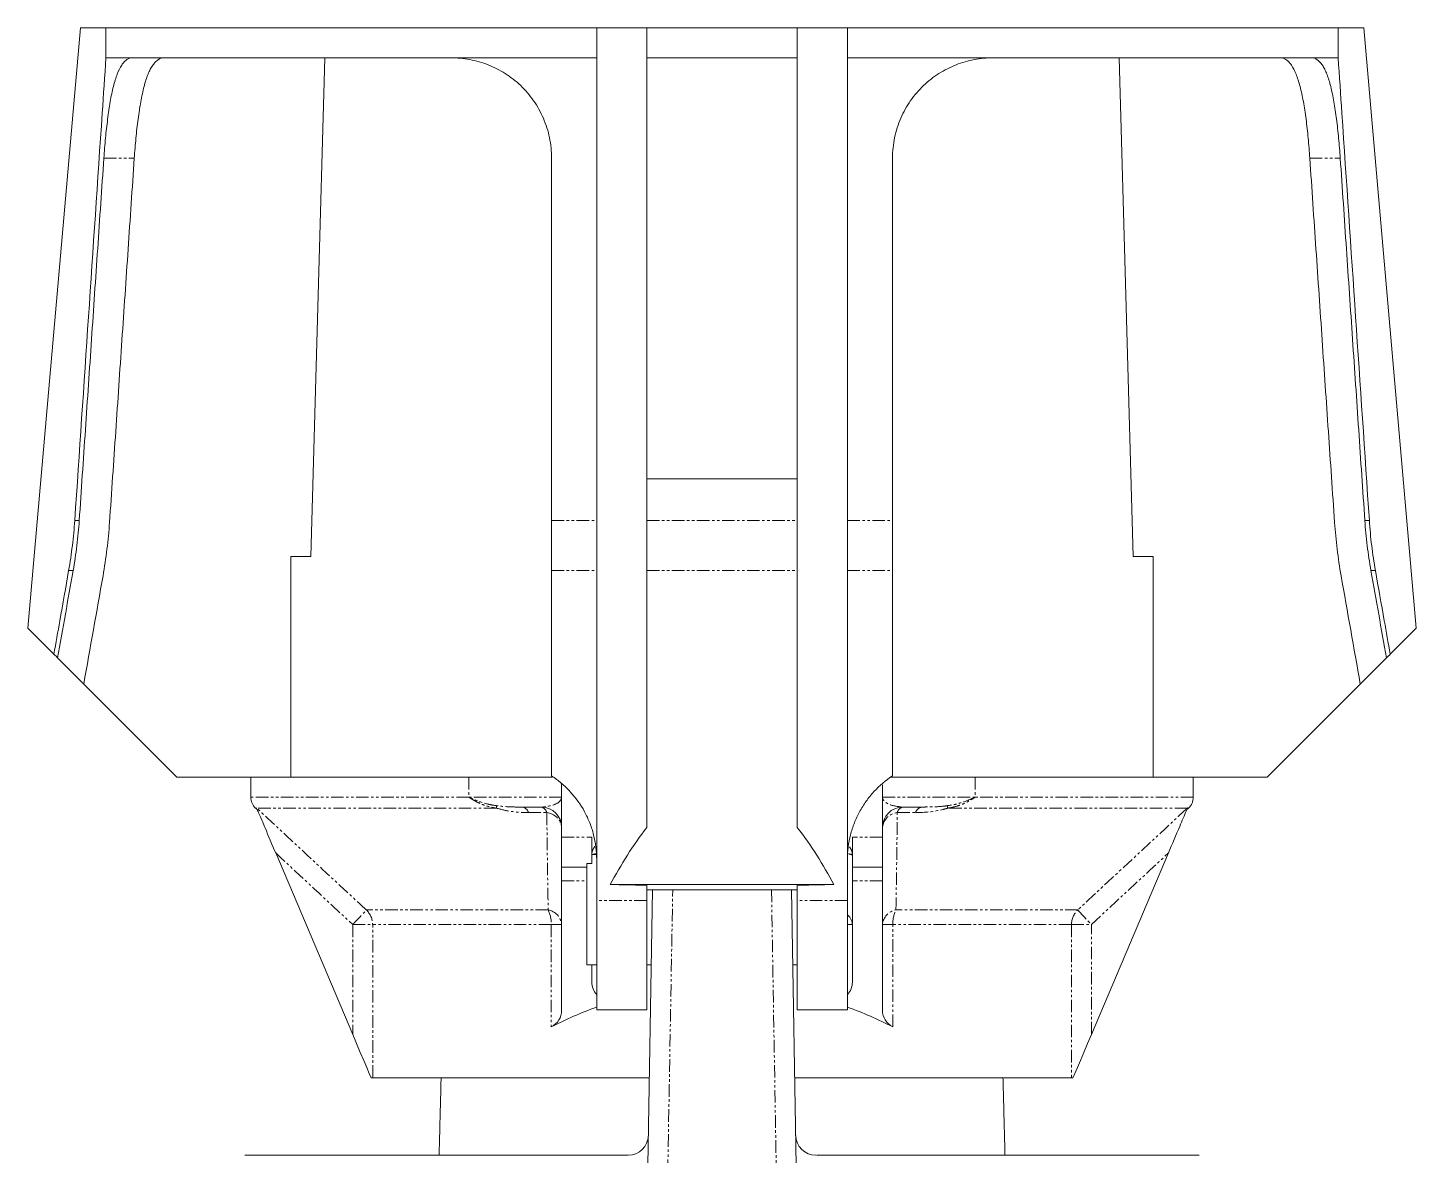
# Model space of a CAD drawing. Extents: x -6531732 to 89637, y -8915 to 32458.
# Drawn here: x 10577.7 to 10688.4, y 31340.9 to 31430.9 of the extents above; entities that cross this region are included whole.
import ezdxf

# ---------------------------------------------------------------- set-up
doc = ezdxf.new("R2010")
doc.units = 0
doc.linetypes.add('PHANTOM', pattern=[2.5, 1.25, -0.25, 0.25, -0.25, 0.25, -0.25])

# ---------------------------------------------------------------- blocks, each defined once
blk = doc.blocks.new('aaaqww')
at = {"color": 7, "linetype": 'Continuous', "lineweight": 5}
for p, q in [((-386886.53, 108546.11), (-386887.11, 108579.58)), ((-386872.11, 108579.58), (-386872.69, 108546.11)), ((-386927.21, 108572.61), (-386889.26, 108572.61)), ((-386889.26, 108572.61), (-386888.96, 108572.61)), ((-386870.2, 108572.61), (-386870.15, 108572.61)), ((-386870.15, 108572.61), (-386832.01, 108572.61)), ((-386914.61, 108564.88), (-386914.45, 108564.88)), ((-386886.86, 108564.88), (-386914.45, 108564.88)), ((-386844.77, 108564.88), (-386872.36, 108564.88)), ((-386844.77, 108564.88), (-386844.61, 108564.88)), ((-386916.44, 108560.56), (-386924.13, 108542.45)), ((-386842.77, 108560.56), (-386835.09, 108542.45)), ((-386895.61, 108558.16), (-386895.61, 108545.24)), ((-386892.11, 108558.11), (-386887.11, 108558.11)), ((-386892.11, 108547.2), (-386892.11, 108558.11)), ((-386887.11, 108558.11), (-386887.11, 108547.2)), ((-386872.11, 108558.11), (-386867.11, 108558.11)), ((-386872.11, 108547.2), (-386872.11, 108558.11)), ((-386867.11, 108558.11), (-386867.11, 108547.2)), ((-386863.61, 108558.16), (-386863.61, 108545.24)), ((-386892.61, 108555.34), (-386892.61, 108553.61)), ((-386866.61, 108555.34), (-386866.61, 108545.24)), ((-386893.11, 108543.49), (-386893.11, 108553.61)), ((-386892.11, 108547.2), (-386892.11, 108460.11)), ((-386887.11, 108547.2), (-386887.11, 108545.67)), ((-386872.11, 108547.2), (-386872.11, 108545.67)), ((-386867.11, 108547.2), (-386867.11, 108460.11)), ((-386895.61, 108545.24), (-386895.61, 108543.88)), ((-386890.77, 108545.59), (-386868.45, 108545.59)), ((-386887.11, 108546.11), (-386872.11, 108546.11)), ((-386866.61, 108545.24), (-386866.61, 108543.88)), ((-386863.61, 108545.24), (-386863.61, 108543.88)), ((-386895.61, 108543.88), (-386895.61, 108540.88)), ((-386895.61, 108543.88), (-386893.11, 108543.88)), ((-386863.61, 108543.88), (-386866.61, 108543.88)), ((-386866.61, 108543.88), (-386866.61, 108540.88)), ((-386863.61, 108543.88), (-386863.61, 108540.88)), ((-386892.61, 108543.49), (-386893.11, 108543.49)), ((-386892.61, 108543.49), (-386892.61, 108540.88)), ((-386895.61, 108540.88), (-386895.61, 108535.59)), ((-386887.11, 108539.89), (-386887.11, 108460.11)), ((-386872.11, 108539.89), (-386872.11, 108460.11)), ((-386863.61, 108540.88), (-386863.61, 108535.66)), ((-386897.61, 108537.88), (-386899.49, 108537.88)), ((-386861.61, 108537.88), (-386859.73, 108537.88)), ((-386933.99, 108534.88), (-386943.27, 108525.59)), ((-386933.99, 108534.88), (-386926.54, 108534.88)), ((-386904.86, 108534.88), (-386926.54, 108534.88)), ((-386922.61, 108534.88), (-386922.61, 108512.88)), ((-386896.54, 108534.88), (-386904.86, 108534.88)), ((-386854.36, 108534.88), (-386862.75, 108534.88)), ((-386832.68, 108534.88), (-386854.36, 108534.88)), ((-386836.61, 108512.88), (-386836.61, 108534.88)), ((-386832.68, 108534.88), (-386825.23, 108534.88)), ((-386815.95, 108525.59), (-386825.23, 108534.88)), ((-386943.27, 108525.59), (-386945.88, 108522.99)), ((-386813.34, 108522.99), (-386815.95, 108525.59)), ((-386946.25, 108522.62), (-386948.85, 108520.02)), ((-386810.37, 108520.02), (-386812.97, 108522.62)), ((-386943.61, 108460.11), (-386948.85, 108520.02)), ((-386810.37, 108520.02), (-386815.61, 108460.11)), ((-386922.61, 108512.88), (-386920.61, 108512.88)), ((-386920.61, 108512.88), (-386919.23, 108463.11)), ((-386839.99, 108463.11), (-386838.61, 108512.88)), ((-386838.61, 108512.88), (-386836.61, 108512.88)), ((-386872.11, 108505.11), (-386887.11, 108505.11)), ((-386941.06, 108463.11), (-386941.06, 108460.11)), ((-386941.06, 108463.11), (-386938.42, 108463.11)), ((-386906.61, 108463.11), (-386938.42, 108463.11)), ((-386906.61, 108463.11), (-386892.11, 108463.11)), ((-386887.11, 108463.11), (-386872.11, 108463.11)), ((-386867.11, 108463.11), (-386852.61, 108463.11)), ((-386820.8, 108463.11), (-386852.61, 108463.11)), ((-386820.8, 108463.11), (-386818.16, 108463.11)), ((-386818.16, 108460.11), (-386818.16, 108463.11)), ((-386941.06, 108460.11), (-386943.61, 108460.11)), ((-386941.06, 108460.11), (-386892.11, 108460.11)), ((-386887.11, 108460.11), (-386892.11, 108460.11)), ((-386887.11, 108460.11), (-386872.11, 108460.11)), ((-386872.11, 108460.11), (-386867.11, 108460.11)), ((-386867.11, 108460.11), (-386818.16, 108460.11)), ((-386815.61, 108460.11), (-386818.16, 108460.11))]:
    blk.add_line(p, q, dxfattribs=at)
at = {"color": 7, "linetype": 'PHANTOM', "lineweight": 5}
for p, q in [((-386885.11, 108579.27), (-386884.53, 108546.11)), ((-386874.68, 108546.11), (-386874.11, 108579.27)), ((-386914.45, 108564.88), (-386914.45, 108549.59)), ((-386844.77, 108549.59), (-386844.77, 108564.88)), ((-386916.44, 108549.59), (-386916.44, 108560.56)), ((-386842.77, 108560.56), (-386842.77, 108549.59)), ((-386896.64, 108549.59), (-386896.64, 108559.81)), ((-386862.58, 108559.81), (-386862.58, 108549.59)), ((-386916.44, 108549.59), (-386914.45, 108549.59)), ((-386896.64, 108549.59), (-386914.45, 108549.59)), ((-386895.61, 108549.59), (-386896.64, 108549.59)), ((-386866.61, 108549.59), (-386867.11, 108549.59)), ((-386863.61, 108549.59), (-386862.58, 108549.59)), ((-386844.77, 108549.59), (-386862.58, 108549.59)), ((-386844.77, 108549.59), (-386842.77, 108549.59)), ((-386896.95, 108548.13), (-386915.09, 108548.13)), ((-386844.13, 108548.13), (-386862.27, 108548.13)), ((-386887.11, 108547.2), (-386892.11, 108547.2)), ((-386867.11, 108547.2), (-386872.11, 108547.2)), ((-386895.61, 108545.24), (-386893.11, 108545.24)), ((-386863.61, 108545.24), (-386866.61, 108545.24)), ((-386895.61, 108540.88), (-386892.61, 108540.88)), ((-386863.61, 108540.88), (-386866.61, 108540.88)), ((-386898.92, 108538.42), (-386897.09, 108538.42)), ((-386862.13, 108538.42), (-386860.3, 108538.42)), ((-386904.86, 108536.88), (-386926.61, 108536.88)), ((-386926.03, 108537.98), (-386926.13, 108537.98)), ((-386926.02, 108537.99), (-386926.01, 108537.98)), ((-386902.12, 108537.98), (-386926.01, 108537.98)), ((-386904.86, 108534.88), (-386904.86, 108536.88)), ((-386895.61, 108536.88), (-386904.86, 108536.88)), ((-386863.61, 108536.88), (-386854.36, 108536.88)), ((-386833.21, 108537.98), (-386857.1, 108537.98)), ((-386854.36, 108534.88), (-386854.36, 108536.88)), ((-386832.61, 108536.88), (-386854.36, 108536.88)), ((-386833.21, 108537.98), (-386833.2, 108537.99)), ((-386833.09, 108537.98), (-386833.19, 108537.98)), ((-386944.78, 108514.27), (-386944.33, 108514.27)), ((-386896.61, 108514.27), (-386892.11, 108514.27)), ((-386887.11, 108514.27), (-386872.11, 108514.27)), ((-386867.11, 108514.27), (-386862.61, 108514.27)), ((-386814.89, 108514.27), (-386814.44, 108514.27)), ((-386944.17, 108509.27), (-386943.72, 108509.27)), ((-386896.61, 108509.27), (-386892.11, 108509.27)), ((-386887.11, 108509.27), (-386872.11, 108509.27)), ((-386867.11, 108509.27), (-386862.61, 108509.27)), ((-386815.5, 108509.27), (-386815.05, 108509.27)), ((-386941.27, 108473.11), (-386938.23, 108473.11)), ((-386820.99, 108473.11), (-386817.95, 108473.11))]:
    blk.add_line(p, q, dxfattribs=at)
at = {"color": 7, "linetype": 'Continuous', "lineweight": 5, "flags": 128}
for points in [[(-386916.44, 108560.56), (-386916.06, 108561.47), (-386915.69, 108562.34), (-386915.35, 108563.14), (-386915.05, 108563.85), (-386914.8, 108564.44), (-386914.61, 108564.88)], [(-386844.61, 108564.88), (-386844.42, 108564.44), (-386844.17, 108563.85), (-386843.87, 108563.14), (-386843.53, 108562.34), (-386843.16, 108561.47), (-386842.77, 108560.56)], [(-386946.25, 108522.62), (-386946.17, 108522.7), (-386946.04, 108522.82), (-386945.88, 108522.99)], [(-386813.34, 108522.99), (-386813.17, 108522.82), (-386813.05, 108522.7), (-386812.97, 108522.62)]]:
    blk.add_lwpolyline(points, dxfattribs=at)
at = {"color": 7, "linetype": 'PHANTOM', "lineweight": 5, "flags": 128}
for points in [[(-386916.44, 108549.59), (-386916.19, 108549.32), (-386915.94, 108549.05), (-386915.71, 108548.81), (-386915.51, 108548.59), (-386915.34, 108548.41), (-386915.21, 108548.27), (-386915.13, 108548.17), (-386915.09, 108548.13)], [(-386844.13, 108548.13), (-386844.09, 108548.17), (-386844.01, 108548.27), (-386843.87, 108548.41), (-386843.71, 108548.59), (-386843.5, 108548.81), (-386843.28, 108549.05), (-386843.03, 108549.32), (-386842.77, 108549.59)]]:
    blk.add_lwpolyline(points, dxfattribs=at)
at = {"color": 7, "linetype": 'Continuous', "lineweight": 5}
for centre, radius, start, end in [((-386888.96, 108570.61), 2, 1.0138, 90.228), ((-386870.26, 108570.61), 2, 90.1238, 178.9889), ((-386897.61, 108539.88), 2, 270, 0), ((-386861.61, 108539.88), 2, 180, 270), ((-386925.11, 108536.88), 1.5, 133, 180), ((-386834.11, 108536.88), 1.5, 0, 47)]:
    blk.add_arc(centre, radius, start, end, dxfattribs=at)
at = {"color": 7, "linetype": 'PHANTOM', "lineweight": 5}
for centre, radius, start, end in [((-386916.46, 108549.59), 2, 313.1633, 0.0245), ((-386897.24, 108549.74), 1.64, 280.3239, 354.8417), ((-386899.9, 108549.52), 3.26, 334.8046, 1.3079), ((-386867.94, 108549.65), 1.33, 308.5994, 357.7154), ((-386861.98, 108549.74), 1.64, 185.1583, 259.6761), ((-386859.32, 108549.52), 3.26, 178.6921, 205.1954), ((-386842.76, 108549.59), 2, 179.9755, 226.8367), ((-386897.26, 108540.07), 1.66, 275.703, 353.5398), ((-386861.96, 108540.07), 1.66, 186.4602, 264.297), ((-386899.64, 108538.61), 0.747, 281.5431, 344.8752), ((-386897.78, 108538.56), 0.705, 284.0897, 348.0243), ((-386861.44, 108538.56), 0.705, 191.9757, 255.9103), ((-386859.58, 108538.61), 0.747, 195.1248, 258.4569), ((-386904.22, 108537.61), 2.14, 3.4345, 10.014), ((-386854.99, 108537.61), 2.14, 169.986, 176.5655)]:
    blk.add_arc(centre, radius, start, end, dxfattribs=at)
at = {"color": 7, "linetype": 'Continuous', "lineweight": 5}
for centre, major_axis, start_param, end_param in [((-386897.61, 108558.16), (2, 0), 0, 1.062733), ((-386879.61, 108588.56), (35, 0), 4.204325, 4.347182), ((-386879.61, 108588.56), (35, 0), 5.077596, 5.220453), ((-386861.61, 108558.16), (2, 0), 2.07886, 3.141593), ((-386890.61, 108555.34), (2, 0), 2.418858, 3.141593), ((-386868.61, 108555.34), (2, 0), 0, 0.722734)]:
    blk.add_ellipse(centre, major_axis=major_axis, ratio=0.940142, start_param=start_param, end_param=end_param, dxfattribs=at)
for points, degree in [([(-386907.83, 108572.61), (-386907.63, 108564.88)], 1), ([(-386851.59, 108564.88), (-386851.39, 108572.61)], 1), ([(-386892.11, 108553.61), (-386893.11, 108553.61)], 1), ([(-386886.66, 108553.61), (-386887.11, 108553.61)], 1), ([(-386872.11, 108553.61), (-386872.56, 108553.61)], 1), ([(-386887.11, 108545.67), (-386890.77, 108545.59)], 1), ([(-386872.11, 108545.67), (-386868.45, 108545.59)], 1), ([(-386892.61, 108542.61), (-386892.11, 108542.61)], 1), ([(-386926.61, 108536.88), (-386926.61, 108534.88)], 1), ([(-386925.99, 108538.11), (-386926.13, 108537.98)], 1), ([(-386926.04, 108537.94), (-386926.02, 108537.99)], 1), ([(-386899.49, 108537.88), (-386899.96, 108537.87)], 1), ([(-386859.14, 108537.85), (-386859.73, 108537.88)], 1), ([(-386833.09, 108537.98), (-386833.23, 108538.11)], 1), ([(-386833.2, 108537.99), (-386833.17, 108537.94)], 1), ([(-386832.61, 108534.88), (-386832.61, 108536.88)], 1), ([(-386896.61, 108514.27), (-386896.61, 108521.1), (-386896.61, 108527.93), (-386896.61, 108534.76)], 3), ([(-386862.61, 108534.76), (-386862.61, 108527.93), (-386862.61, 108521.1), (-386862.61, 108514.27)], 3), ([(-386941.35, 108514.79), (-386941.99, 108518.39), (-386942.63, 108521.99), (-386943.27, 108525.59)], 3), ([(-386815.95, 108525.59), (-386816.59, 108521.99), (-386817.23, 108518.39), (-386817.87, 108514.79)], 3), ([(-386945.88, 108522.99), (-386945.36, 108520.08), (-386944.85, 108517.18), (-386944.33, 108514.27)], 3), ([(-386814.89, 108514.27), (-386814.37, 108517.18), (-386813.86, 108520.08), (-386813.34, 108522.99)], 3), ([(-386943.72, 108509.27), (-386941.27, 108473.11)], 1), ([(-386938.23, 108473.11), (-386940.7, 108509.47)], 1), ([(-386896.61, 108473.11), (-386896.61, 108509.27)], 1), ([(-386862.61, 108509.27), (-386862.61, 108473.11)], 1), ([(-386818.52, 108509.47), (-386820.99, 108473.11)], 1), ([(-386817.95, 108473.11), (-386815.5, 108509.27)], 1)]:
    blk.add_open_spline(points, degree=degree, dxfattribs=at)
at = {"color": 7, "linetype": 'PHANTOM', "lineweight": 5}
for points in [[(-386924.13, 108542.45), (-386921.57, 108544.83), (-386919.01, 108547.21), (-386916.44, 108549.59)], [(-386842.77, 108549.59), (-386840.21, 108547.21), (-386837.65, 108544.83), (-386835.09, 108542.45)], [(-386897.09, 108538.42), (-386897.05, 108541.7), (-386897.01, 108544.95), (-386896.95, 108548.13)], [(-386862.27, 108548.13), (-386862.21, 108544.95), (-386862.17, 108541.7), (-386862.13, 108538.42)], [(-386926.01, 108537.98), (-386926.02, 108537.97), (-386926.03, 108537.96), (-386926.04, 108537.94)], [(-386833.17, 108537.94), (-386833.19, 108537.96), (-386833.2, 108537.97), (-386833.21, 108537.98)]]:
    blk.add_open_spline(points, degree=3, dxfattribs=at)
for points, knots in [([(-386915.09, 108548.13), (-386916.06, 108547.22), (-386917.04, 108546.32), (-386918.02, 108545.41), (-386920.68, 108542.93), (-386923.34, 108540.46), (-386926.01, 108537.98)], [0, 0, 0, 0, 0.004, 0.004, 0.004, 0.01491199, 0.01491199, 0.01491199, 0.01491199]), ([(-386833.21, 108537.98), (-386834.18, 108538.88), (-386835.14, 108539.77), (-386836.1, 108540.67), (-386838.78, 108543.16), (-386841.46, 108545.64), (-386844.13, 108548.13)], [0.00004755, 0.00004755, 0.00004755, 0.00004755, 0.004, 0.004, 0.004, 0.01495954, 0.01495954, 0.01495954, 0.01495954]), ([(-386892.3, 108541.79), (-386892.38, 108541.91), (-386892.57, 108542.2), (-386892.61, 108542.52), (-386892.61, 108542.7), (-386892.61, 108542.71)], [0, 0, 0, 0, 0.43307, 0.988433, 1, 1, 1, 1]), ([(-386892.49, 108542.61), (-386892.42, 108542.58), (-386892.34, 108542.55), (-386892.15, 108542.52), (-386892.11, 108542.52)], [0, 0, 0, 0, 0.806167, 1, 1, 1, 1]), ([(-386867.01, 108542.53), (-386867.01, 108542.53), (-386866.83, 108542.56), (-386866.69, 108542.62), (-386866.61, 108542.68), (-386866.61, 108542.71), (-386866.61, 108542.71)], [0, 0, 0, 0, 0.009987, 0.512045, 0.990041, 1, 1, 1, 1]), ([(-386866.61, 108542.71), (-386866.61, 108542.7), (-386866.61, 108542.52), (-386866.64, 108542.22), (-386866.82, 108541.95), (-386866.89, 108541.84)], [0, 0, 0, 0, 0.012362, 0.605873, 1, 1, 1, 1]), ([(-386902.12, 108537.98), (-386901.65, 108538.1), (-386900.56, 108538.38), (-386899.51, 108538.4), (-386898.92, 108538.42)], [0, 0, 0, 0, 0.433201, 1, 1, 1, 1]), ([(-386860.3, 108538.42), (-386859.39, 108538.39), (-386858.33, 108538.35), (-386857.25, 108538.02), (-386857.1, 108537.98)], [0, 0, 0, 0, 0.859917, 1, 1, 1, 1]), ([(-386904.86, 108536.88), (-386904.86, 108536.88), (-386904.85, 108536.89), (-386904.82, 108536.91), (-386904.79, 108536.93), (-386904.75, 108536.95), (-386904.73, 108536.97), (-386904.71, 108536.98), (-386904.69, 108537), (-386904.66, 108537.02), (-386904.62, 108537.04), (-386904.58, 108537.07), (-386904.53, 108537.1), (-386904.47, 108537.13), (-386904.39, 108537.18), (-386904.31, 108537.23), (-386904.24, 108537.26), (-386904.16, 108537.31), (-386904.06, 108537.36), (-386903.9, 108537.44), (-386903.69, 108537.54), (-386903.4, 108537.65), (-386902.88, 108537.83), (-386902.43, 108537.92), (-386902.12, 108537.98)], [0, 0, 0, 0, 0.007201, 0.012437, 0.039196, 0.045883, 0.053718, 0.062897, 0.073659, 0.086281, 0.101095, 0.118508, 0.138997, 0.16317, 0.19176, 0.225733, 0.266333, 0.267452, 0.31665, 0.376771, 0.451744, 0.548365, 0.680371, 1, 1, 1, 1]), ([(-386902.09, 108537.73), (-386902.38, 108537.69), (-386903.07, 108537.57), (-386904, 108537.26), (-386904.62, 108536.99), (-386904.86, 108536.88), (-386904.86, 108536.88)], [0, 0, 0, 0, 0.306411, 0.722534, 0.991137, 1, 1, 1, 1]), ([(-386899.96, 108537.87), (-386900.28, 108537.86), (-386900.95, 108537.85), (-386901.7, 108537.78), (-386902.09, 108537.73)], [0, 0, 0, 0, 0.473148, 1, 1, 1, 1]), ([(-386895.61, 108536.88), (-386895.61, 108536.88), (-386895.61, 108536.88), (-386895.61, 108536.91), (-386895.62, 108537), (-386895.72, 108537.25), (-386896.22, 108537.68), (-386897.13, 108537.81), (-386897.61, 108537.88)], [0, 0, 0, 0, 0.002561, 0.005387, 0.046675, 0.204555, 0.576776, 1, 1, 1, 1]), ([(-386861.61, 108537.88), (-386862.09, 108537.81), (-386862.99, 108537.68), (-386863.5, 108537.25), (-386863.6, 108537), (-386863.61, 108536.91), (-386863.61, 108536.88), (-386863.61, 108536.88), (-386863.61, 108536.88)], [0, 0, 0, 0, 0.423224, 0.795445, 0.953325, 0.994613, 0.997439, 1, 1, 1, 1]), ([(-386857.13, 108537.73), (-386857.25, 108537.75), (-386857.97, 108537.84), (-386858.61, 108537.85), (-386859.14, 108537.85)], [0, 0, 0, 0, 0.174188, 1, 1, 1, 1]), ([(-386854.36, 108536.88), (-386854.36, 108536.88), (-386854.6, 108536.99), (-386855.21, 108537.26), (-386856.15, 108537.57), (-386856.84, 108537.69), (-386857.13, 108537.73)], [0, 0, 0, 0, 0.008863, 0.277466, 0.693589, 1, 1, 1, 1]), ([(-386857.1, 108537.98), (-386856.79, 108537.92), (-386856.34, 108537.83), (-386855.81, 108537.65), (-386855.53, 108537.54), (-386855.32, 108537.44), (-386855.15, 108537.36), (-386855.06, 108537.31), (-386854.98, 108537.26), (-386854.91, 108537.23), (-386854.83, 108537.18), (-386854.75, 108537.13), (-386854.69, 108537.1), (-386854.64, 108537.07), (-386854.6, 108537.04), (-386854.56, 108537.02), (-386854.53, 108537), (-386854.51, 108536.98), (-386854.48, 108536.97), (-386854.46, 108536.95), (-386854.43, 108536.93), (-386854.4, 108536.91), (-386854.37, 108536.89), (-386854.36, 108536.88), (-386854.36, 108536.88)], [0, 0, 0, 0, 0.319629, 0.451635, 0.548256, 0.623229, 0.68335, 0.732548, 0.733667, 0.774267, 0.80824, 0.83683, 0.861003, 0.881492, 0.898905, 0.913719, 0.926341, 0.937103, 0.946282, 0.954117, 0.960804, 0.987563, 0.992799, 1, 1, 1, 1])]:
    blk.add_open_spline(points, degree=3, knots=knots, dxfattribs=at)
at = {"color": 7, "linetype": 'Continuous', "lineweight": 5}
for points, knots in [([(-386890.77, 108545.59), (-386890.23, 108544.6), (-386889.66, 108543.62), (-386888.45, 108541.71), (-386887.81, 108540.78), (-386887.11, 108539.89)], [0, 0, 0, 0, 0.5, 0.5, 1, 1, 1, 1]), ([(-386868.45, 108545.59), (-386868.99, 108544.6), (-386869.55, 108543.62), (-386870.76, 108541.71), (-386871.41, 108540.78), (-386872.11, 108539.89)], [0, 0, 0, 0, 0.5, 0.5, 1, 1, 1, 1]), ([(-386925.94, 108538.18), (-386925.94, 108538.19), (-386925.89, 108538.31), (-386925.63, 108538.91), (-386925.04, 108540.3), (-386924.49, 108541.6), (-386924.13, 108542.45)], [0, 0, 0, 0, 0.012681, 0.152007, 0.447237, 1, 1, 1, 1]), ([(-386896.61, 108534.76), (-386896.27, 108534.98), (-386895.95, 108535.22), (-386895.33, 108535.75), (-386895.03, 108536.03), (-386894.2, 108536.94), (-386893.72, 108537.6), (-386893.13, 108538.69), (-386892.95, 108539.07), (-386892.65, 108539.84), (-386892.52, 108540.23), (-386892.32, 108541.03), (-386892.24, 108541.44), (-386892.14, 108542.27), (-386892.11, 108542.69), (-386892.11, 108543.11)], [0, 0, 0, 0, 0.125, 0.125, 0.25, 0.25, 0.5, 0.5, 0.625, 0.625, 0.75, 0.75, 0.875, 0.875, 1, 1, 1, 1]), ([(-386867.11, 108543.11), (-386867.11, 108542.27), (-386867, 108541.44), (-386866.7, 108540.24), (-386866.57, 108539.84), (-386866.26, 108539.07), (-386866.09, 108538.69), (-386865.7, 108537.97), (-386865.48, 108537.62), (-386865, 108536.96), (-386864.74, 108536.63), (-386863.91, 108535.73), (-386863.29, 108535.21), (-386862.61, 108534.76)], [0, 0, 0, 0, 0.25, 0.25, 0.375, 0.375, 0.5, 0.5, 0.625, 0.625, 0.75, 0.75, 1, 1, 1, 1]), ([(-386835.09, 108542.45), (-386834.7, 108541.55), (-386834.2, 108540.35), (-386833.62, 108538.98), (-386833.37, 108538.4), (-386833.29, 108538.21), (-386833.27, 108538.18)], [0, 0, 0, 0, 0.587421, 0.776756, 0.967516, 1, 1, 1, 1]), ([(-386946.25, 108522.62), (-386946.05, 108521.5), (-386945.85, 108520.39), (-386945.66, 108519.27), (-386945.36, 108517.61), (-386945.07, 108515.94), (-386944.78, 108514.27)], [0.068665449, 0.068665449, 0.068665449, 0.068665449, 0.072064726, 0.072064726, 0.072064726, 0.077141221, 0.077141221, 0.077141221, 0.077141221]), ([(-386814.44, 108514.27), (-386814.15, 108515.94), (-386813.85, 108517.61), (-386813.56, 108519.27), (-386813.36, 108520.39), (-386813.17, 108521.5), (-386812.97, 108522.62)], [0.06698823, 0.06698823, 0.06698823, 0.06698823, 0.072064726, 0.072064726, 0.072064726, 0.075464003, 0.075464003, 0.075464003, 0.075464003]), ([(-386940.7, 108509.47), (-386940.76, 108510.36), (-386940.85, 108511.26), (-386941.06, 108513.03), (-386941.2, 108513.92), (-386941.35, 108514.79)], [0, 0, 0, 0, 0.5, 0.5, 1, 1, 1, 1]), ([(-386817.87, 108514.79), (-386818.02, 108513.91), (-386818.15, 108513.03), (-386818.37, 108511.25), (-386818.46, 108510.36), (-386818.52, 108509.47)], [0, 0, 0, 0, 0.5, 0.5, 1, 1, 1, 1]), ([(-386944.78, 108514.27), (-386944.63, 108513.45), (-386944.51, 108512.61), (-386944.3, 108510.94), (-386944.22, 108510.1), (-386944.17, 108509.27)], [0, 0, 0, 0, 0.5, 0.5, 1, 1, 1, 1]), ([(-386944.33, 108514.27), (-386944.18, 108513.45), (-386944.06, 108512.61), (-386943.85, 108510.94), (-386943.77, 108510.1), (-386943.72, 108509.27)], [0, 0, 0, 0, 0.5, 0.5, 1, 1, 1, 1]), ([(-386896.61, 108509.27), (-386896.61, 108510.11), (-386896.61, 108510.95), (-386896.61, 108512.62), (-386896.61, 108513.45), (-386896.61, 108514.27)], [0, 0, 0, 0, 0.5, 0.5, 1, 1, 1, 1]), ([(-386862.61, 108514.27), (-386862.61, 108513.45), (-386862.61, 108512.62), (-386862.61, 108510.94), (-386862.61, 108510.1), (-386862.61, 108509.27)], [0, 0, 0, 0, 0.5, 0.5, 1, 1, 1, 1]), ([(-386815.5, 108509.27), (-386815.44, 108510.11), (-386815.36, 108510.95), (-386815.16, 108512.62), (-386815.03, 108513.45), (-386814.89, 108514.27)], [0, 0, 0, 0, 0.5, 0.5, 1, 1, 1, 1]), ([(-386815.05, 108509.27), (-386814.99, 108510.11), (-386814.92, 108510.95), (-386814.71, 108512.62), (-386814.59, 108513.45), (-386814.44, 108514.27)], [0, 0, 0, 0, 0.5, 0.5, 1, 1, 1, 1]), ([(-386944.17, 108509.27), (-386943.25, 108495.72), (-386942.34, 108482.17), (-386941.43, 108468.62), (-386941.31, 108466.78), (-386941.18, 108464.95), (-386941.06, 108463.11)], [0.06384851, 0.06384851, 0.06384851, 0.06384851, 0.10458724, 0.10458724, 0.10458724, 0.11010881, 0.11010881, 0.11010881, 0.11010881]), ([(-386818.16, 108463.11), (-386818.04, 108464.95), (-386817.91, 108466.78), (-386817.79, 108468.62), (-386816.88, 108482.17), (-386815.96, 108495.72), (-386815.05, 108509.27)], [0.09906568, 0.09906568, 0.09906568, 0.09906568, 0.10458724, 0.10458724, 0.10458724, 0.14532598, 0.14532598, 0.14532598, 0.14532598]), ([(-386938.42, 108463.11), (-386938.61, 108463.11), (-386938.8, 108463.17), (-386939.07, 108463.35), (-386939.15, 108463.43), (-386939.32, 108463.61), (-386939.41, 108463.72), (-386939.65, 108464.09), (-386939.8, 108464.39), (-386940, 108464.92), (-386940.07, 108465.11), (-386940.2, 108465.53), (-386940.26, 108465.75), (-386940.43, 108466.43), (-386940.54, 108466.94), (-386940.68, 108467.75), (-386940.73, 108468.04), (-386940.81, 108468.62), (-386940.85, 108468.92), (-386940.97, 108469.83), (-386941.04, 108470.46), (-386941.17, 108471.77), (-386941.22, 108472.44), (-386941.27, 108473.11)], [0, 0, 0, 0, 0.125, 0.125, 0.1875, 0.1875, 0.25, 0.25, 0.375, 0.375, 0.4375, 0.4375, 0.5, 0.5, 0.625, 0.625, 0.6875, 0.6875, 0.75, 0.75, 0.875, 0.875, 1, 1, 1, 1]), ([(-386938.23, 108473.11), (-386938.19, 108472.44), (-386938.13, 108471.78), (-386938.04, 108470.81), (-386938.01, 108470.48), (-386937.93, 108469.85), (-386937.9, 108469.53), (-386937.77, 108468.62), (-386937.69, 108468.04), (-386937.54, 108467.22), (-386937.48, 108466.95), (-386937.37, 108466.44), (-386937.32, 108466.2), (-386937.14, 108465.52), (-386937, 108465.11), (-386936.79, 108464.57), (-386936.71, 108464.4), (-386936.56, 108464.1), (-386936.4, 108463.83), (-386936.22, 108463.62), (-386936.05, 108463.43), (-386935.95, 108463.36), (-386935.67, 108463.17), (-386935.47, 108463.11), (-386935.26, 108463.11)], [0, 0, 0, 0, 0.125, 0.125, 0.1875, 0.1875, 0.25, 0.25, 0.375, 0.375, 0.4375, 0.4375, 0.5, 0.5, 0.625, 0.625, 0.6875, 0.6875, 0.75, 0.8125, 0.8125, 0.875, 0.875, 1, 1, 1, 1]), ([(-386896.61, 108473.11), (-386896.61, 108472.42), (-386896.68, 108471.74), (-386896.89, 108470.75), (-386896.97, 108470.42), (-386897.18, 108469.77), (-386897.3, 108469.45), (-386897.7, 108468.52), (-386898.02, 108467.94), (-386898.6, 108467.12), (-386898.8, 108466.85), (-386899.23, 108466.35), (-386899.46, 108466.11), (-386899.93, 108465.66), (-386900.18, 108465.44), (-386900.69, 108465.04), (-386900.96, 108464.85), (-386901.78, 108464.33), (-386902.35, 108464.04), (-386903.23, 108463.69), (-386903.53, 108463.59), (-386904.14, 108463.42), (-386904.45, 108463.34), (-386905.37, 108463.17), (-386905.99, 108463.11), (-386906.61, 108463.11)], [0, 0, 0, 0, 0.125, 0.125, 0.1875, 0.1875, 0.25, 0.25, 0.375, 0.375, 0.4375, 0.4375, 0.5, 0.5, 0.5625, 0.5625, 0.625, 0.625, 0.75, 0.75, 0.8125, 0.8125, 0.875, 0.875, 1, 1, 1, 1]), ([(-386852.61, 108463.11), (-386853.23, 108463.11), (-386853.85, 108463.17), (-386854.76, 108463.34), (-386855.07, 108463.41), (-386855.67, 108463.59), (-386855.97, 108463.69), (-386856.86, 108464.04), (-386857.43, 108464.33), (-386858.25, 108464.84), (-386858.51, 108465.03), (-386859.02, 108465.43), (-386859.27, 108465.65), (-386859.99, 108466.33), (-386860.42, 108466.83), (-386860.99, 108467.65), (-386861.17, 108467.93), (-386861.5, 108468.52), (-386861.65, 108468.82), (-386862.05, 108469.75), (-386862.26, 108470.4), (-386862.47, 108471.4), (-386862.52, 108471.74), (-386862.59, 108472.42), (-386862.61, 108472.77), (-386862.61, 108473.11)], [0, 0, 0, 0, 0.125, 0.125, 0.1875, 0.1875, 0.25, 0.25, 0.375, 0.375, 0.4375, 0.4375, 0.5, 0.5, 0.625, 0.625, 0.6875, 0.6875, 0.75, 0.75, 0.875, 0.875, 0.9375, 0.9375, 1, 1, 1, 1]), ([(-386823.95, 108463.11), (-386823.75, 108463.11), (-386823.55, 108463.17), (-386823.27, 108463.35), (-386823.18, 108463.43), (-386823, 108463.61), (-386822.91, 108463.72), (-386822.66, 108464.08), (-386822.51, 108464.38), (-386822.29, 108464.92), (-386822.22, 108465.11), (-386822.09, 108465.52), (-386822.02, 108465.74), (-386821.84, 108466.43), (-386821.73, 108466.93), (-386821.58, 108467.75), (-386821.54, 108468.03), (-386821.45, 108468.62), (-386821.4, 108468.91), (-386821.28, 108469.83), (-386821.21, 108470.46), (-386821.09, 108471.77), (-386821.03, 108472.44), (-386820.99, 108473.11)], [0, 0, 0, 0, 0.125, 0.125, 0.1875, 0.1875, 0.25, 0.25, 0.375, 0.375, 0.4375, 0.4375, 0.5, 0.5, 0.625, 0.625, 0.6875, 0.6875, 0.75, 0.75, 0.875, 0.875, 1, 1, 1, 1]), ([(-386817.95, 108473.11), (-386818, 108472.44), (-386818.05, 108471.78), (-386818.14, 108470.81), (-386818.18, 108470.49), (-386818.25, 108469.85), (-386818.28, 108469.54), (-386818.4, 108468.62), (-386818.49, 108468.04), (-386818.63, 108467.23), (-386818.68, 108466.96), (-386818.79, 108466.45), (-386818.84, 108466.21), (-386819.02, 108465.52), (-386819.14, 108465.11), (-386819.35, 108464.57), (-386819.42, 108464.41), (-386819.57, 108464.1), (-386819.72, 108463.83), (-386819.89, 108463.62), (-386820.06, 108463.44), (-386820.15, 108463.36), (-386820.42, 108463.17), (-386820.61, 108463.11), (-386820.8, 108463.11)], [0, 0, 0, 0, 0.125, 0.125, 0.1875, 0.1875, 0.25, 0.25, 0.375, 0.375, 0.4375, 0.4375, 0.5, 0.5, 0.625, 0.625, 0.6875, 0.6875, 0.75, 0.8125, 0.8125, 0.875, 0.875, 1, 1, 1, 1])]:
    blk.add_open_spline(points, degree=3, knots=knots, dxfattribs=at)

msp = doc.modelspace()

# ---------------------------------------------------------------- block references
at = {"xscale": -0.8, "yscale": 0.8, "zscale": 0.8, "rotation": 180}
msp.add_blockref('aaaqww', (320136.74, 118199, 4731.77), dxfattribs=at)

doc.saveas('drawing.dxf')
